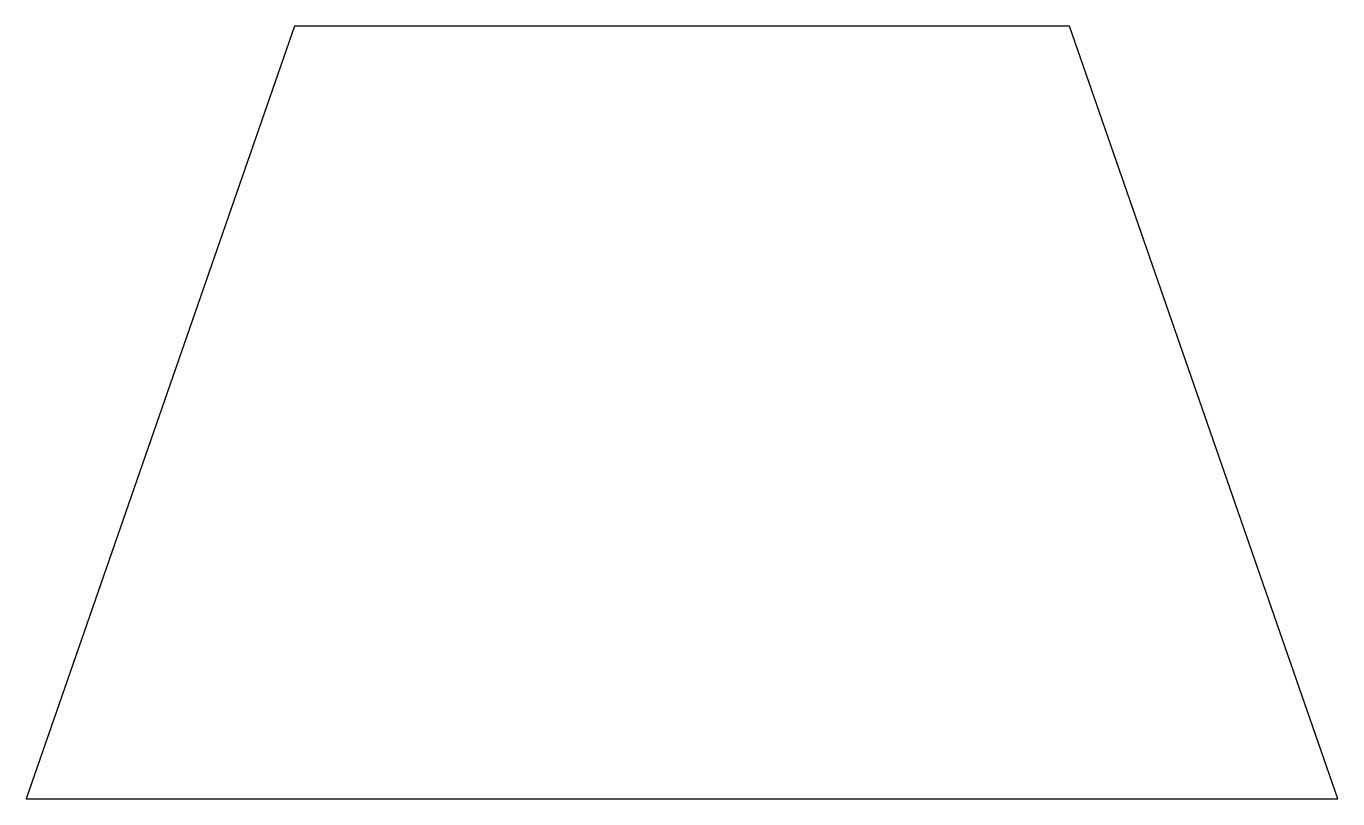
# Model space of a CAD drawing. Header units: millimetres. Extents: x 0 to 567, y 0 to 334.
import ezdxf

# ---------------------------------------------------------------- set-up
doc = ezdxf.new("R2010")
doc.units = ezdxf.units.MM
doc.layers.get('0').update_dxf_attribs({"linetype": 'CONTINUOUS'})

msp = doc.modelspace()

# ---------------------------------------------------------------- linework, layer by layer
msp.add_lwpolyline([(0, 0), (567, 0), (451, 334), (116, 334), (0, 0)])

doc.saveas('drawing.dxf')
